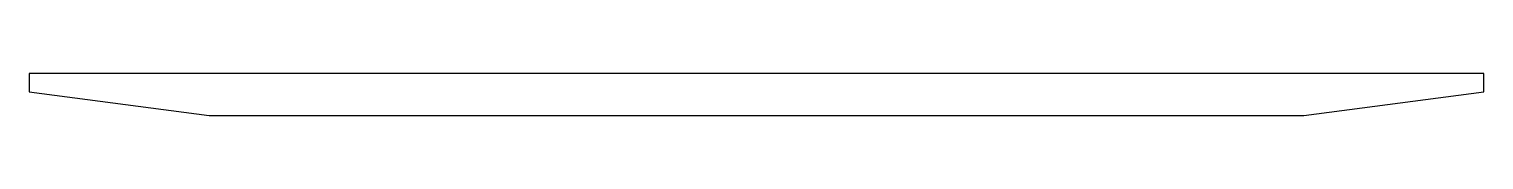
# Model space of a CAD drawing. Header units: metres. Extents: x -58 to 58, y -2 to 2.
import ezdxf

# ---------------------------------------------------------------- set-up
doc = ezdxf.new("R2010")
doc.units = ezdxf.units.M

msp = doc.modelspace()

# ---------------------------------------------------------------- linework, layer by layer
for p, q in [((57.5, 1.64999), (-57.5, 1.64999)), ((-57.5, 1.64999), (-57.5, 0.211914)), ((57.5, 0.211914), (57.5, 1.64999)), ((-57.5, 0.211914), (-43.2645, -1.64999)), ((43.2645, -1.64999), (57.5, 0.211914)), ((-43.2645, -1.64999), (43.2645, -1.64999))]:
    msp.add_line(p, q)

doc.saveas('drawing.dxf')
